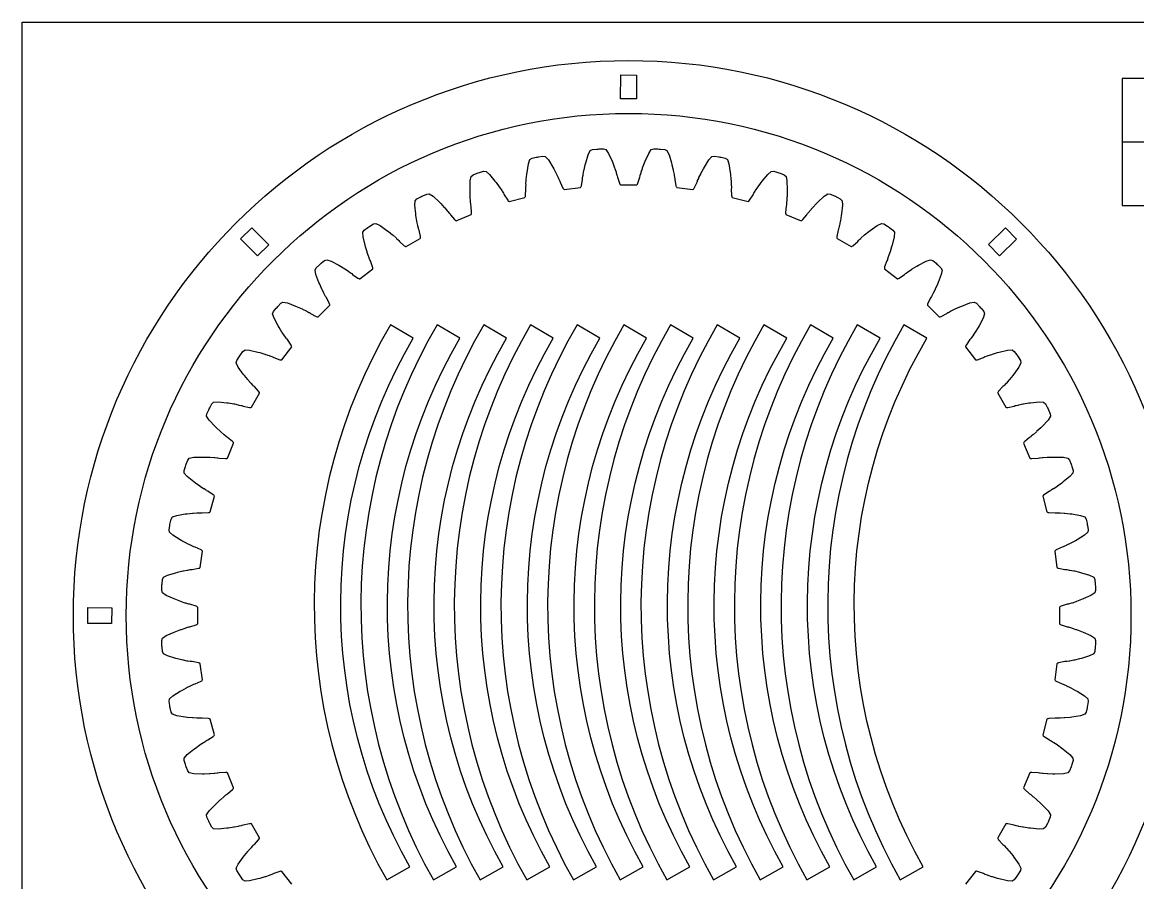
# Model space of a CAD drawing. Header units: millimetres. Extents: x 374 to 974, y 490 to 790.
# Drawn here: x 374.3 to 585.2, y 626.7 to 789.5 of the extents above; entities that cross this region are included whole.
import ezdxf

# ---------------------------------------------------------------- set-up
doc = ezdxf.new("R2010")
doc.units = ezdxf.units.MM
doc.layers.add('cut', color=1, linetype='Continuous')
doc.layers.add('no_cut', color=4, linetype='Continuous')

msp = doc.modelspace()

# ---------------------------------------------------------------- linework, layer by layer
at = {"layer": 'cut'}
for p, q in [((469.99, 762.72), (470.27, 763.54)), ((470.27, 763.54), (470.68, 763.79)), ((470.68, 763.79), (471.46, 763.98)), ((471.46, 763.98), (471.69, 764.02)), ((471.69, 764.02), (471.91, 764.07)), ((471.91, 764.07), (472.71, 764.2)), ((472.71, 764.2), (473.18, 764.12)), ((473.18, 764.12), (473.76, 763.47)), ((480.84, 762.91), (481.3, 764.46)), ((481.3, 764.46), (481.69, 765.24)), ((481.69, 765.24), (482.12, 765.44)), ((482.12, 765.44), (482.93, 765.52)), ((482.93, 765.52), (483.16, 765.53)), ((483.16, 765.53), (483.39, 765.55)), ((483.39, 765.55), (484.19, 765.57)), ((484.19, 765.57), (484.65, 765.44)), ((484.65, 765.44), (485.13, 764.71)), ((485.13, 764.71), (485.8, 763.23)), ((492.08, 763.23), (492.74, 764.71)), ((492.74, 764.71), (493.23, 765.44)), ((493.23, 765.44), (493.69, 765.57)), ((493.69, 765.57), (494.49, 765.55)), ((494.49, 765.55), (494.72, 765.53)), ((494.72, 765.53), (494.95, 765.52)), ((494.95, 765.52), (495.76, 765.44)), ((495.76, 765.44), (496.19, 765.24)), ((496.19, 765.24), (496.58, 764.46)), ((496.58, 764.46), (497.04, 762.91)), ((504.12, 763.47), (504.7, 764.12)), ((504.7, 764.12), (505.17, 764.2)), ((505.17, 764.2), (505.97, 764.07)), ((505.97, 764.07), (506.19, 764.02)), ((506.19, 764.02), (506.42, 763.98)), ((506.42, 763.98), (507.2, 763.79)), ((507.2, 763.79), (507.61, 763.54)), ((507.61, 763.54), (507.89, 762.72)), ((469.73, 761.12), (469.99, 762.72)), ((473.76, 763.47), (474.61, 762.09)), ((474.61, 762.09), (474.79, 761.78)), ((474.79, 761.78), (475.26, 760.89)), ((480.34, 760.74), (480.49, 761.48)), ((480.49, 761.48), (480.51, 761.58)), ((480.51, 761.58), (480.74, 762.57)), ((480.74, 762.57), (480.84, 762.91)), ((485.8, 763.23), (485.93, 762.91)), ((485.93, 762.91), (486.29, 761.96)), ((486.29, 761.96), (486.33, 761.86)), ((486.33, 761.86), (486.57, 761.15)), ((491.31, 761.15), (491.55, 761.86)), ((491.55, 761.86), (491.59, 761.96)), ((491.59, 761.96), (491.94, 762.91)), ((491.94, 762.91), (492.08, 763.23)), ((497.04, 762.91), (497.14, 762.57)), ((497.14, 762.57), (497.37, 761.58)), ((497.37, 761.58), (497.39, 761.48)), ((497.39, 761.48), (497.54, 760.74)), ((502.61, 760.89), (503.09, 761.78)), ((503.09, 761.78), (503.27, 762.09)), ((503.27, 762.09), (504.12, 763.47)), ((507.89, 762.72), (508.15, 761.12)), ((458.95, 757.89), (459, 759.51)), ((459, 759.51), (459.17, 760.37)), ((459.17, 760.37), (459.54, 760.67)), ((459.54, 760.67), (460.3, 760.95)), ((460.3, 760.95), (460.52, 761.02)), ((460.52, 761.02), (460.73, 761.1)), ((460.73, 761.1), (461.5, 761.33)), ((461.5, 761.33), (461.98, 761.32)), ((461.98, 761.32), (462.64, 760.75)), ((462.64, 760.75), (463.66, 759.49)), ((463.66, 759.49), (463.88, 759.21)), ((469.52, 758.91), (469.57, 759.65)), ((469.57, 759.65), (469.58, 759.76)), ((469.58, 759.76), (469.68, 760.77)), ((469.68, 760.77), (469.73, 761.12)), ((475.26, 760.89), (475.31, 760.8)), ((475.31, 760.8), (475.65, 760.13)), ((475.65, 760.13), (475.68, 760)), ((475.68, 760), (475.89, 759.61)), ((475.89, 759.61), (475.94, 759.49)), ((475.94, 759.49), (476, 759.25)), ((480, 758.61), (480.23, 759.81)), ((480.22, 760.05), (480.24, 760.18)), ((480.23, 759.81), (480.22, 760.05)), ((480.24, 760.18), (480.34, 760.61)), ((480.34, 760.61), (480.34, 760.74)), ((486.57, 761.15), (486.59, 761.02)), ((486.59, 761.02), (486.74, 760.61)), ((486.74, 760.61), (486.78, 760.48)), ((486.78, 760.48), (486.81, 760.24)), ((486.81, 760.24), (487.19, 759.08)), ((490.69, 759.08), (491.07, 760.24)), ((491.07, 760.24), (491.1, 760.48)), ((491.1, 760.48), (491.14, 760.61)), ((491.14, 760.61), (491.29, 761.02)), ((491.29, 761.02), (491.31, 761.15)), ((497.54, 760.74), (497.54, 760.61)), ((497.54, 760.61), (497.64, 760.18)), ((497.64, 760.18), (497.66, 760.05)), ((497.66, 760.05), (497.65, 759.81)), ((497.65, 759.81), (497.88, 758.61)), ((501.88, 759.25), (501.94, 759.49)), ((501.94, 759.49), (501.99, 759.61)), ((501.99, 759.61), (502.2, 760)), ((502.2, 760), (502.23, 760.13)), ((502.23, 760.13), (502.57, 760.8)), ((502.57, 760.8), (502.61, 760.89)), ((508.15, 761.12), (508.2, 760.77)), ((508.2, 760.77), (508.3, 759.76)), ((508.3, 759.76), (508.31, 759.65)), ((508.31, 759.65), (508.36, 758.91)), ((514, 759.21), (514.22, 759.49)), ((514.22, 759.49), (515.24, 760.75)), ((515.24, 760.75), (515.9, 761.32)), ((515.9, 761.32), (516.37, 761.33)), ((516.37, 761.33), (517.15, 761.1)), ((517.15, 761.1), (517.36, 761.02)), ((517.36, 761.02), (517.58, 760.95)), ((517.58, 760.95), (518.34, 760.67)), ((518.34, 760.67), (518.71, 760.37)), ((518.71, 760.37), (518.88, 759.51)), ((518.88, 759.51), (518.92, 757.89)), ((458.95, 757.54), (458.95, 757.89)), ((458.98, 756.53), (458.95, 757.54)), ((463.88, 759.21), (464.47, 758.39)), ((464.47, 758.39), (464.53, 758.3)), ((464.53, 758.3), (464.95, 757.68)), ((464.95, 757.68), (465, 757.56)), ((465, 757.56), (465.25, 757.2)), ((465.25, 757.2), (465.32, 757.09)), ((469.46, 756.75), (469.53, 757.96)), ((469.49, 758.21), (469.5, 758.34)), ((469.53, 757.96), (469.49, 758.21)), ((469.5, 758.34), (469.54, 758.77)), ((469.54, 758.77), (469.52, 758.91)), ((476, 759.25), (476.52, 758.16)), ((476.52, 758.16), (476.62, 758)), ((476.62, 758), (476.69, 757.94)), ((476.69, 757.94), (476.78, 757.88)), ((476.78, 757.88), (479.83, 758.28)), ((479.83, 758.28), (479.9, 758.37)), ((479.9, 758.37), (479.95, 758.44)), ((479.95, 758.44), (480, 758.61)), ((487.19, 759.08), (487.26, 758.92)), ((487.26, 758.92), (487.32, 758.85)), ((487.32, 758.85), (487.4, 758.78)), ((487.4, 758.78), (490.48, 758.78)), ((490.48, 758.78), (490.56, 758.85)), ((490.56, 758.85), (490.62, 758.92)), ((490.62, 758.92), (490.69, 759.08)), ((497.88, 758.61), (497.93, 758.44)), ((497.93, 758.44), (497.98, 758.37)), ((497.98, 758.37), (498.05, 758.28)), ((498.05, 758.28), (501.1, 757.88)), ((501.1, 757.88), (501.19, 757.94)), ((501.19, 757.94), (501.26, 758)), ((501.26, 758), (501.35, 758.16)), ((501.35, 758.16), (501.88, 759.25)), ((508.36, 758.91), (508.34, 758.77)), ((508.34, 758.77), (508.38, 758.34)), ((508.38, 758.21), (508.35, 757.96)), ((508.35, 757.96), (508.42, 756.75)), ((508.38, 758.34), (508.38, 758.21)), ((512.56, 757.09), (512.63, 757.2)), ((512.63, 757.2), (512.88, 757.56)), ((512.88, 757.56), (512.93, 757.68)), ((512.93, 757.68), (513.35, 758.3)), ((513.35, 758.3), (513.41, 758.39)), ((513.41, 758.39), (514, 759.21)), ((518.93, 757.54), (518.9, 756.53)), ((518.92, 757.89), (518.93, 757.54)), ((448.52, 754.9), (448.58, 755.77)), ((448.58, 755.77), (448.91, 756.12)), ((448.91, 756.12), (449.62, 756.5)), ((449.62, 756.5), (449.83, 756.6)), ((449.83, 756.6), (450.03, 756.7)), ((450.03, 756.7), (450.77, 757.03)), ((450.77, 757.03), (451.24, 757.08)), ((451.24, 757.08), (451.97, 756.6)), ((451.97, 756.6), (453.15, 755.49)), ((453.15, 755.49), (453.4, 755.24)), ((453.4, 755.24), (454.09, 754.5)), ((458.99, 756.42), (458.98, 756.53)), ((459.03, 755.67), (458.99, 756.42)), ((459.07, 755.54), (459.03, 755.67)), ((459.08, 755.11), (459.07, 755.54)), ((459.1, 754.97), (459.08, 755.11)), ((465.32, 757.09), (465.41, 756.86)), ((465.41, 756.86), (466.08, 755.84)), ((466.08, 755.84), (466.19, 755.71)), ((466.19, 755.71), (466.27, 755.65)), ((466.27, 755.65), (466.36, 755.6)), ((466.36, 755.6), (469.33, 756.4)), ((469.33, 756.4), (469.39, 756.49)), ((469.39, 756.49), (469.43, 756.57)), ((469.43, 756.57), (469.46, 756.75)), ((508.42, 756.75), (508.45, 756.57)), ((508.45, 756.57), (508.49, 756.49)), ((508.49, 756.49), (508.55, 756.4)), ((508.55, 756.4), (511.52, 755.6)), ((511.52, 755.6), (511.61, 755.65)), ((511.61, 755.65), (511.69, 755.71)), ((511.69, 755.71), (511.8, 755.84)), ((511.8, 755.84), (512.47, 756.86)), ((512.47, 756.86), (512.56, 757.09)), ((518.79, 755.11), (518.78, 754.97)), ((518.81, 755.54), (518.79, 755.11)), ((518.84, 755.67), (518.81, 755.54)), ((518.89, 756.42), (518.84, 755.67)), ((518.9, 756.53), (518.89, 756.42)), ((523.79, 754.5), (524.48, 755.24)), ((524.48, 755.24), (524.73, 755.49)), ((524.73, 755.49), (525.91, 756.6)), ((525.91, 756.6), (526.64, 757.08)), ((526.64, 757.08), (527.11, 757.03)), ((527.11, 757.03), (527.84, 756.7)), ((527.84, 756.7), (528.05, 756.6)), ((528.05, 756.6), (528.26, 756.5)), ((528.26, 756.5), (528.97, 756.12)), ((528.97, 756.12), (529.3, 755.77)), ((529.3, 755.77), (529.36, 754.9)), ((448.69, 753.29), (448.52, 754.9)), ((448.73, 752.94), (448.69, 753.29)), ((454.09, 754.5), (454.16, 754.42)), ((454.16, 754.42), (454.66, 753.86)), ((454.66, 753.86), (454.73, 753.75)), ((454.73, 753.75), (455.02, 753.43)), ((455.02, 753.43), (455.11, 753.32)), ((455.11, 753.32), (455.23, 753.11)), ((455.23, 753.11), (456.02, 752.19)), ((456.33, 751.99), (459.18, 753.16)), ((459.17, 754.74), (459.1, 754.97)), ((459.26, 753.53), (459.17, 754.74)), ((459.18, 753.16), (459.22, 753.26)), ((459.22, 753.26), (459.25, 753.35)), ((459.25, 753.35), (459.26, 753.53)), ((518.71, 754.74), (518.62, 753.53)), ((518.62, 753.53), (518.63, 753.35)), ((518.63, 753.35), (518.66, 753.26)), ((518.66, 753.26), (518.7, 753.16)), ((518.7, 753.16), (521.54, 751.99)), ((518.78, 754.97), (518.71, 754.74)), ((521.86, 752.19), (522.65, 753.11)), ((522.65, 753.11), (522.77, 753.32)), ((522.77, 753.32), (522.85, 753.43)), ((522.85, 753.43), (523.15, 753.75)), ((523.15, 753.75), (523.22, 753.86)), ((523.22, 753.86), (523.71, 754.42)), ((523.71, 754.42), (523.79, 754.5)), ((529.19, 753.29), (529.14, 752.94)), ((529.36, 754.9), (529.19, 753.29)), ((439.81, 750.81), (440, 750.95)), ((440, 750.95), (440.69, 751.37)), ((440.69, 751.37), (441.15, 751.48)), ((441.15, 751.48), (441.93, 751.1)), ((441.93, 751.1), (443.25, 750.15)), ((448.9, 751.94), (448.73, 752.94)), ((448.92, 751.84), (448.9, 751.94)), ((449.06, 751.1), (448.92, 751.84)), ((449.11, 750.98), (449.06, 751.1)), ((449.18, 750.55), (449.11, 750.98)), ((456.02, 752.19), (456.15, 752.07)), ((456.15, 752.07), (456.23, 752.02)), ((456.23, 752.02), (456.33, 751.99)), ((521.54, 751.99), (521.65, 752.02)), ((521.65, 752.02), (521.73, 752.07)), ((521.73, 752.07), (521.86, 752.19)), ((528.77, 750.98), (528.7, 750.55)), ((528.82, 751.1), (528.77, 750.98)), ((528.96, 751.84), (528.82, 751.1)), ((528.98, 751.94), (528.96, 751.84)), ((529.14, 752.94), (528.98, 751.94)), ((534.63, 750.15), (535.95, 751.1)), ((535.95, 751.1), (536.73, 751.48)), ((536.73, 751.48), (537.19, 751.37)), ((537.19, 751.37), (537.88, 750.95)), ((537.88, 750.95), (538.07, 750.81)), ((438.68, 749.83), (438.96, 750.22)), ((438.74, 748.96), (438.68, 749.83)), ((439.12, 747.38), (438.74, 748.96)), ((438.96, 750.22), (439.62, 750.69)), ((439.62, 750.69), (439.81, 750.81)), ((443.25, 750.15), (443.53, 749.93)), ((443.53, 749.93), (444.31, 749.3)), ((444.31, 749.3), (444.39, 749.23)), ((444.39, 749.23), (444.96, 748.73)), ((449.21, 750.42), (449.18, 750.55)), ((449.31, 750.19), (449.21, 750.42)), ((449.56, 749), (449.31, 750.19)), ((449.58, 748.82), (449.56, 749)), ((449.56, 748.73), (449.58, 748.82)), ((528.32, 749), (528.3, 748.82)), ((528.3, 748.82), (528.32, 748.73)), ((528.57, 750.19), (528.32, 749)), ((528.66, 750.42), (528.57, 750.19)), ((528.7, 750.55), (528.66, 750.42)), ((532.92, 748.73), (533.49, 749.23)), ((533.49, 749.23), (533.57, 749.3)), ((533.57, 749.3), (534.35, 749.93)), ((534.35, 749.93), (534.63, 750.15)), ((538.07, 750.81), (538.26, 750.69)), ((538.26, 750.69), (538.92, 750.22)), ((539.14, 748.96), (538.76, 747.38)), ((538.92, 750.22), (539.19, 749.83)), ((539.19, 749.83), (539.14, 748.96)), ((439.2, 747.04), (439.12, 747.38)), ((439.49, 746.08), (439.2, 747.04)), ((444.96, 748.73), (445.04, 748.63)), ((445.04, 748.63), (445.38, 748.35)), ((445.38, 748.35), (445.47, 748.26)), ((445.47, 748.26), (445.62, 748.06)), ((445.62, 748.06), (446.52, 747.25)), ((446.52, 747.25), (446.67, 747.15)), ((446.67, 747.15), (446.76, 747.12)), ((446.76, 747.12), (446.86, 747.09)), ((446.86, 747.09), (449.53, 748.63)), ((449.53, 748.63), (449.56, 748.73)), ((528.32, 748.73), (528.35, 748.63)), ((528.35, 748.63), (531.02, 747.09)), ((531.02, 747.09), (531.12, 747.12)), ((531.12, 747.12), (531.21, 747.15)), ((531.21, 747.15), (531.36, 747.25)), ((531.36, 747.25), (532.26, 748.06)), ((532.26, 748.06), (532.4, 748.26)), ((532.4, 748.26), (532.5, 748.35)), ((532.5, 748.35), (532.84, 748.63)), ((532.84, 748.63), (532.92, 748.73)), ((538.67, 747.04), (538.39, 746.08)), ((538.76, 747.38), (538.67, 747.04)), ((431.43, 744.44), (431.88, 744.61)), ((431.88, 744.61), (432.7, 744.33)), ((439.53, 745.97), (439.49, 746.08)), ((439.77, 745.26), (439.53, 745.97)), ((439.83, 745.15), (439.77, 745.26)), ((439.96, 744.73), (439.83, 745.15)), ((440.01, 744.6), (439.96, 744.73)), ((440.14, 744.4), (440.01, 744.6)), ((537.87, 744.6), (537.74, 744.4)), ((537.92, 744.73), (537.87, 744.6)), ((538.05, 745.15), (537.92, 744.73)), ((538.11, 745.26), (538.05, 745.15)), ((538.35, 745.97), (538.11, 745.26)), ((538.39, 746.08), (538.35, 745.97)), ((545.18, 744.33), (546, 744.61)), ((546, 744.61), (546.45, 744.44)), ((429.65, 742.65), (429.87, 743.07)), ((429.81, 741.8), (429.65, 742.65)), ((429.87, 743.07), (430.46, 743.62)), ((430.46, 743.62), (430.64, 743.77)), ((430.64, 743.77), (430.81, 743.93)), ((430.81, 743.93), (431.43, 744.44)), ((432.7, 744.33), (434.13, 743.56)), ((434.13, 743.56), (434.44, 743.38)), ((434.44, 743.38), (435.3, 742.85)), ((435.3, 742.85), (435.39, 742.8)), ((435.39, 742.8), (436.01, 742.38)), ((438.11, 741), (440.55, 742.88)), ((440.54, 743.25), (440.14, 744.4)), ((440.58, 743.07), (440.54, 743.25)), ((440.55, 742.88), (440.57, 742.98)), ((440.57, 742.98), (440.58, 743.07)), ((537.34, 743.25), (537.3, 743.07)), ((537.3, 743.07), (537.31, 742.98)), ((537.31, 742.98), (537.33, 742.88)), ((537.33, 742.88), (539.77, 741)), ((537.74, 744.4), (537.34, 743.25)), ((541.87, 742.38), (542.49, 742.8)), ((542.49, 742.8), (542.58, 742.85)), ((542.58, 742.85), (543.44, 743.38)), ((543.44, 743.38), (543.75, 743.56)), ((543.75, 743.56), (545.18, 744.33)), ((546.45, 744.44), (547.07, 743.93)), ((547.07, 743.93), (547.24, 743.77)), ((547.24, 743.77), (547.42, 743.62)), ((547.42, 743.62), (548.01, 743.07)), ((548.01, 743.07), (548.23, 742.65)), ((548.23, 742.65), (548.07, 741.8)), ((430.39, 740.28), (429.81, 741.8)), ((436.01, 742.38), (436.11, 742.29)), ((436.11, 742.29), (436.47, 742.05)), ((436.47, 742.05), (436.58, 741.98)), ((436.58, 741.98), (436.75, 741.8)), ((436.75, 741.8), (437.76, 741.11)), ((437.76, 741.11), (437.92, 741.03)), ((437.92, 741.03), (438, 741.01)), ((438, 741.01), (438.11, 741)), ((539.77, 741), (539.88, 741.01)), ((539.88, 741.01), (539.96, 741.03)), ((539.96, 741.03), (540.12, 741.11)), ((540.12, 741.11), (541.13, 741.8)), ((541.13, 741.8), (541.3, 741.98)), ((541.3, 741.98), (541.4, 742.05)), ((541.4, 742.05), (541.77, 742.29)), ((541.77, 742.29), (541.87, 742.38)), ((548.07, 741.8), (547.49, 740.28)), ((430.53, 739.95), (430.39, 740.28)), ((430.94, 739.03), (430.53, 739.95)), ((430.99, 738.94), (430.94, 739.03)), ((431.31, 738.26), (430.99, 738.94)), ((431.39, 738.16), (431.31, 738.26)), ((546.56, 738.26), (546.48, 738.16)), ((546.89, 738.94), (546.56, 738.26)), ((546.94, 739.03), (546.89, 738.94)), ((547.35, 739.95), (546.94, 739.03)), ((547.49, 740.28), (547.35, 739.95)), ((422.61, 735.77), (423.16, 736.36)), ((423.16, 736.36), (423.58, 736.58)), ((423.58, 736.58), (424.43, 736.42)), ((424.43, 736.42), (425.95, 735.84)), ((431.58, 737.76), (431.39, 738.16)), ((431.64, 737.64), (431.58, 737.76)), ((431.79, 737.45), (431.64, 737.64)), ((432.34, 736.37), (431.79, 737.45)), ((432.4, 736.2), (432.34, 736.37)), ((432.41, 736.11), (432.4, 736.2)), ((432.41, 736), (432.41, 736.11)), ((545.48, 736.2), (545.47, 736.11)), ((545.47, 736.11), (545.47, 736)), ((545.54, 736.37), (545.48, 736.2)), ((546.08, 737.45), (545.54, 736.37)), ((546.24, 737.64), (546.08, 737.45)), ((546.3, 737.76), (546.24, 737.64)), ((546.48, 738.16), (546.3, 737.76)), ((551.93, 735.84), (553.45, 736.42)), ((553.45, 736.42), (554.3, 736.58)), ((554.3, 736.58), (554.72, 736.36)), ((554.72, 736.36), (555.27, 735.77)), ((421.62, 734.35), (421.79, 734.8)), ((421.9, 733.53), (421.62, 734.35)), ((421.79, 734.8), (422.3, 735.42)), ((422.3, 735.42), (422.46, 735.59)), ((422.46, 735.59), (422.61, 735.77)), ((425.95, 735.84), (426.28, 735.7)), ((426.28, 735.7), (427.2, 735.29)), ((427.2, 735.29), (427.29, 735.24)), ((427.29, 735.24), (427.97, 734.92)), ((427.97, 734.92), (428.07, 734.84)), ((428.07, 734.84), (428.47, 734.65)), ((428.47, 734.65), (428.59, 734.59)), ((428.59, 734.59), (428.78, 734.44)), ((428.78, 734.44), (429.86, 733.89)), ((430.23, 733.82), (432.41, 736)), ((545.47, 736), (547.65, 733.82)), ((548.02, 733.89), (549.1, 734.44)), ((549.1, 734.44), (549.29, 734.59)), ((549.29, 734.59), (549.41, 734.65)), ((549.41, 734.65), (549.8, 734.84)), ((549.8, 734.84), (549.91, 734.92)), ((549.91, 734.92), (550.59, 735.24)), ((550.59, 735.24), (550.68, 735.29)), ((550.68, 735.29), (551.6, 735.7)), ((551.6, 735.7), (551.93, 735.84)), ((555.27, 735.77), (555.42, 735.59)), ((555.42, 735.59), (555.58, 735.42)), ((555.58, 735.42), (556.09, 734.8)), ((556.26, 734.35), (555.98, 733.53)), ((556.09, 734.8), (556.26, 734.35)), ((422.67, 732.1), (421.9, 733.53)), ((422.85, 731.79), (422.67, 732.1)), ((429.86, 733.89), (430.03, 733.83)), ((430.03, 733.83), (430.12, 733.82)), ((430.12, 733.82), (430.23, 733.82)), ((547.65, 733.82), (547.76, 733.82)), ((547.76, 733.82), (547.85, 733.83)), ((547.85, 733.83), (548.02, 733.89)), ((555.21, 732.1), (555.03, 731.79)), ((555.98, 733.53), (555.21, 732.1)), ((423.38, 730.93), (422.85, 731.79)), ((423.43, 730.84), (423.38, 730.93)), ((423.85, 730.22), (423.43, 730.84)), ((423.94, 730.12), (423.85, 730.22)), ((424.18, 729.76), (423.94, 730.12)), ((553.94, 730.12), (553.7, 729.76)), ((554.03, 730.22), (553.94, 730.12)), ((554.44, 730.84), (554.03, 730.22)), ((554.5, 730.93), (554.44, 730.84)), ((555.03, 731.79), (554.5, 730.93)), ((423.35, 725.68), (425.23, 728.12)), ((424.25, 729.65), (424.18, 729.76)), ((424.43, 729.48), (424.25, 729.65)), ((425.12, 728.47), (424.43, 729.48)), ((425.2, 728.31), (425.12, 728.47)), ((425.22, 728.23), (425.2, 728.31)), ((425.23, 728.12), (425.22, 728.23)), ((552.66, 728.23), (552.65, 728.12)), ((552.65, 728.12), (554.52, 725.68)), ((552.68, 728.31), (552.66, 728.23)), ((552.76, 728.47), (552.68, 728.31)), ((553.45, 729.48), (552.76, 728.47)), ((553.62, 729.65), (553.45, 729.48)), ((553.7, 729.76), (553.62, 729.65)), ((414.86, 725.54), (415.28, 726.23)), ((415.28, 726.23), (415.42, 726.42)), ((415.42, 726.42), (415.54, 726.61)), ((415.54, 726.61), (416.01, 727.27)), ((416.01, 727.27), (416.4, 727.55)), ((416.4, 727.55), (417.27, 727.49)), ((417.27, 727.49), (418.85, 727.11)), ((418.85, 727.11), (419.19, 727.03)), ((419.19, 727.03), (420.15, 726.74)), ((420.15, 726.74), (420.26, 726.7)), ((420.26, 726.7), (420.97, 726.46)), ((420.97, 726.46), (421.08, 726.4)), ((421.08, 726.4), (421.5, 726.27)), ((421.5, 726.27), (421.63, 726.22)), ((421.63, 726.22), (421.83, 726.09)), ((421.83, 726.09), (422.98, 725.69)), ((422.98, 725.69), (423.16, 725.65)), ((423.16, 725.65), (423.25, 725.66)), ((423.25, 725.66), (423.35, 725.68)), ((554.52, 725.68), (554.63, 725.66)), ((554.63, 725.66), (554.72, 725.65)), ((554.72, 725.65), (554.9, 725.69)), ((554.9, 725.69), (556.04, 726.09)), ((556.04, 726.09), (556.25, 726.22)), ((556.25, 726.22), (556.38, 726.27)), ((556.38, 726.27), (556.79, 726.4)), ((556.79, 726.4), (556.91, 726.46)), ((556.91, 726.46), (557.62, 726.7)), ((557.62, 726.7), (557.72, 726.74)), ((557.72, 726.74), (558.69, 727.03)), ((558.69, 727.03), (559.03, 727.11)), ((559.03, 727.11), (560.61, 727.49)), ((560.61, 727.49), (561.48, 727.55)), ((561.48, 727.55), (561.87, 727.27)), ((561.87, 727.27), (562.34, 726.61)), ((562.34, 726.61), (562.46, 726.42)), ((562.46, 726.42), (562.6, 726.23)), ((562.6, 726.23), (563.02, 725.54)), ((414.75, 725.08), (414.86, 725.54)), ((415.13, 724.3), (414.75, 725.08)), ((416.08, 722.98), (415.13, 724.3)), ((562.75, 724.3), (561.79, 722.98)), ((563.13, 725.08), (562.75, 724.3)), ((563.02, 725.54), (563.13, 725.08)), ((416.3, 722.7), (416.08, 722.98)), ((416.93, 721.92), (416.3, 722.7)), ((417.01, 721.84), (416.93, 721.92)), ((417.5, 721.27), (417.01, 721.84)), ((560.87, 721.84), (560.38, 721.27)), ((560.94, 721.92), (560.87, 721.84)), ((561.58, 722.7), (560.94, 721.92)), ((561.79, 722.98), (561.58, 722.7)), ((417.6, 721.19), (417.5, 721.27)), ((417.88, 720.85), (417.6, 721.19)), ((417.6, 716.7), (419.14, 719.37)), ((417.97, 720.76), (417.88, 720.85)), ((418.17, 720.61), (417.97, 720.76)), ((418.98, 719.71), (418.17, 720.61)), ((419.08, 719.56), (418.98, 719.71)), ((419.11, 719.47), (419.08, 719.56)), ((419.14, 719.37), (419.11, 719.47)), ((558.77, 719.47), (558.74, 719.37)), ((558.74, 719.37), (560.28, 716.7)), ((558.8, 719.56), (558.77, 719.47)), ((558.9, 719.71), (558.8, 719.56)), ((559.71, 720.61), (558.9, 719.71)), ((559.9, 720.76), (559.71, 720.61)), ((560, 720.85), (559.9, 720.76)), ((560.28, 721.19), (560, 720.85)), ((560.38, 721.27), (560.28, 721.19)), ((409.73, 716.61), (410.11, 717.32)), ((410.11, 717.32), (410.46, 717.65)), ((410.46, 717.65), (411.33, 717.71)), ((411.33, 717.71), (412.94, 717.54)), ((412.94, 717.54), (413.29, 717.5)), ((413.29, 717.5), (414.29, 717.34)), ((414.29, 717.34), (414.39, 717.31)), ((414.39, 717.31), (415.13, 717.17)), ((415.13, 717.17), (415.26, 717.12)), ((415.26, 717.12), (415.68, 717.05)), ((562.2, 717.05), (562.62, 717.12)), ((562.62, 717.12), (562.75, 717.17)), ((562.75, 717.17), (563.48, 717.31)), ((563.48, 717.31), (563.59, 717.34)), ((563.59, 717.34), (564.59, 717.5)), ((564.59, 717.5), (564.94, 717.54)), ((564.94, 717.54), (566.55, 717.71)), ((566.55, 717.71), (567.42, 717.65)), ((567.42, 717.65), (567.77, 717.32)), ((567.77, 717.32), (568.15, 716.61)), ((409.15, 714.99), (409.2, 715.46)), ((409.2, 715.46), (409.53, 716.2)), ((409.53, 716.2), (409.63, 716.4)), ((409.63, 716.4), (409.73, 716.61)), ((415.68, 717.05), (415.82, 717.02)), ((415.82, 717.02), (416.04, 716.92)), ((416.04, 716.92), (417.23, 716.67)), ((417.23, 716.67), (417.41, 716.65)), ((417.41, 716.65), (417.5, 716.67)), ((417.5, 716.67), (417.6, 716.7)), ((560.28, 716.7), (560.38, 716.67)), ((560.38, 716.67), (560.47, 716.65)), ((560.47, 716.65), (560.65, 716.67)), ((560.65, 716.67), (561.84, 716.92)), ((561.84, 716.92), (562.06, 717.02)), ((562.06, 717.02), (562.2, 717.05)), ((568.15, 716.61), (568.25, 716.4)), ((568.25, 716.4), (568.35, 716.2)), ((568.35, 716.2), (568.68, 715.46)), ((568.68, 715.46), (568.73, 714.99)), ((409.63, 714.26), (409.15, 714.99)), ((410.74, 713.08), (409.63, 714.26)), ((410.99, 712.83), (410.74, 713.08)), ((567.14, 713.08), (566.89, 712.83)), ((568.25, 714.26), (567.14, 713.08)), ((568.73, 714.99), (568.25, 714.26)), ((411.73, 712.14), (410.99, 712.83)), ((411.81, 712.07), (411.73, 712.14)), ((412.37, 711.57), (411.81, 712.07)), ((412.48, 711.5), (412.37, 711.57)), ((412.8, 711.21), (412.48, 711.5)), ((412.91, 711.12), (412.8, 711.21)), ((413.12, 711), (412.91, 711.12)), ((414.04, 710.21), (413.12, 711)), ((564.76, 711), (563.84, 710.21)), ((564.97, 711.12), (564.76, 711)), ((565.08, 711.21), (564.97, 711.12)), ((565.4, 711.5), (565.08, 711.21)), ((565.51, 711.57), (565.4, 711.5)), ((566.07, 712.07), (565.51, 711.57)), ((566.15, 712.14), (566.07, 712.07)), ((566.89, 712.83), (566.15, 712.14)), ((413.07, 707.05), (414.24, 709.9)), ((414.16, 710.08), (414.04, 710.21)), ((414.21, 710), (414.16, 710.08)), ((414.24, 709.9), (414.21, 710)), ((563.67, 710), (563.64, 709.9)), ((563.64, 709.9), (564.81, 707.05)), ((563.72, 710.08), (563.67, 710)), ((563.84, 710.21), (563.72, 710.08)), ((405.28, 705.93), (405.56, 706.69)), ((405.56, 706.69), (405.86, 707.06)), ((405.86, 707.06), (406.72, 707.23)), ((406.72, 707.23), (408.34, 707.28)), ((408.34, 707.28), (408.69, 707.28)), ((408.69, 707.28), (409.7, 707.25)), ((409.7, 707.25), (409.81, 707.24)), ((409.81, 707.24), (410.56, 707.2)), ((410.56, 707.2), (410.69, 707.16)), ((410.69, 707.16), (411.12, 707.15)), ((411.12, 707.15), (411.26, 707.13)), ((411.26, 707.13), (411.49, 707.06)), ((411.49, 707.06), (412.7, 706.97)), ((412.7, 706.97), (412.88, 706.98)), ((412.88, 706.98), (412.97, 707.01)), ((412.97, 707.01), (413.07, 707.05)), ((564.81, 707.05), (564.91, 707.01)), ((564.91, 707.01), (565, 706.98)), ((565, 706.98), (565.18, 706.97)), ((565.18, 706.97), (566.39, 707.06)), ((566.39, 707.06), (566.62, 707.13)), ((566.62, 707.13), (566.76, 707.15)), ((566.76, 707.15), (567.19, 707.16)), ((567.19, 707.16), (567.32, 707.2)), ((567.32, 707.2), (568.07, 707.24)), ((568.07, 707.24), (568.18, 707.25)), ((568.18, 707.25), (569.19, 707.28)), ((569.19, 707.28), (569.54, 707.28)), ((569.54, 707.28), (571.16, 707.23)), ((571.16, 707.23), (572.02, 707.06)), ((572.02, 707.06), (572.32, 706.69)), ((572.32, 706.69), (572.6, 705.93)), ((404.9, 704.73), (405.13, 705.5)), ((404.91, 704.25), (404.9, 704.73)), ((405.13, 705.5), (405.21, 705.71)), ((405.21, 705.71), (405.28, 705.93)), ((572.6, 705.93), (572.67, 705.71)), ((572.67, 705.71), (572.75, 705.5)), ((572.75, 705.5), (572.98, 704.73)), ((572.98, 704.73), (572.97, 704.25)), ((405.48, 703.59), (404.91, 704.25)), ((406.74, 702.57), (405.48, 703.59)), ((407.02, 702.35), (406.74, 702.57)), ((571.14, 702.57), (570.86, 702.35)), ((572.4, 703.59), (571.14, 702.57)), ((572.97, 704.25), (572.4, 703.59)), ((407.84, 701.76), (407.02, 702.35)), ((407.93, 701.7), (407.84, 701.76)), ((408.55, 701.28), (407.93, 701.7)), ((408.67, 701.23), (408.55, 701.28)), ((409.03, 700.98), (408.67, 701.23)), ((409.14, 700.91), (409.03, 700.98)), ((409.37, 700.82), (409.14, 700.91)), ((410.39, 700.15), (409.37, 700.82)), ((568.51, 700.82), (567.49, 700.15)), ((568.74, 700.91), (568.51, 700.82)), ((568.85, 700.98), (568.74, 700.91)), ((569.21, 701.23), (568.85, 700.98)), ((569.33, 701.28), (569.21, 701.23)), ((569.95, 701.7), (569.33, 701.28)), ((570.04, 701.76), (569.95, 701.7)), ((570.86, 702.35), (570.04, 701.76)), ((409.83, 696.9), (410.63, 699.87)), ((410.52, 700.04), (410.39, 700.15)), ((410.58, 699.96), (410.52, 700.04)), ((410.63, 699.87), (410.58, 699.96)), ((567.3, 699.96), (567.25, 699.87)), ((567.25, 699.87), (568.05, 696.9)), ((567.35, 700.04), (567.3, 699.96)), ((567.49, 700.15), (567.35, 700.04)), ((402.69, 695.96), (403.51, 696.24)), ((403.51, 696.24), (405.11, 696.5)), ((405.11, 696.5), (405.46, 696.55)), ((405.46, 696.55), (406.47, 696.65)), ((406.47, 696.65), (406.58, 696.66)), ((406.58, 696.66), (407.32, 696.71)), ((407.32, 696.71), (407.46, 696.69)), ((407.46, 696.69), (407.89, 696.73)), ((407.89, 696.73), (408.03, 696.74)), ((408.03, 696.74), (408.27, 696.7)), ((408.27, 696.7), (409.48, 696.77)), ((409.48, 696.77), (409.66, 696.8)), ((409.66, 696.8), (409.74, 696.84)), ((409.74, 696.84), (409.83, 696.9)), ((568.05, 696.9), (568.14, 696.84)), ((568.14, 696.84), (568.22, 696.8)), ((568.22, 696.8), (568.4, 696.77)), ((568.4, 696.77), (569.61, 696.7)), ((569.61, 696.7), (569.85, 696.74)), ((569.85, 696.74), (569.99, 696.73)), ((569.99, 696.73), (570.42, 696.69)), ((570.42, 696.69), (570.56, 696.71)), ((570.56, 696.71), (571.3, 696.66)), ((571.3, 696.66), (571.41, 696.65)), ((571.41, 696.65), (572.42, 696.55)), ((572.42, 696.55), (572.76, 696.5)), ((572.76, 696.5), (574.37, 696.24)), ((574.37, 696.24), (575.19, 695.96)), ((402.03, 693.52), (402.16, 694.32)), ((402.16, 694.32), (402.21, 694.54)), ((402.21, 694.54), (402.25, 694.77)), ((402.25, 694.77), (402.44, 695.55)), ((402.44, 695.55), (402.69, 695.96)), ((575.19, 695.96), (575.44, 695.55)), ((575.44, 695.55), (575.63, 694.77)), ((575.63, 694.77), (575.67, 694.54)), ((575.67, 694.54), (575.72, 694.32)), ((575.72, 694.32), (575.85, 693.52)), ((402.11, 693.05), (402.03, 693.52)), ((402.76, 692.47), (402.11, 693.05)), ((404.14, 691.62), (402.76, 692.47)), ((575.12, 692.47), (573.73, 691.62)), ((575.77, 693.05), (575.12, 692.47)), ((575.85, 693.52), (575.77, 693.05)), ((404.45, 691.44), (404.14, 691.62)), ((405.34, 690.97), (404.45, 691.44)), ((405.43, 690.92), (405.34, 690.97)), ((406.1, 690.58), (405.43, 690.92)), ((406.23, 690.55), (406.1, 690.58)), ((406.62, 690.34), (406.23, 690.55)), ((406.74, 690.29), (406.62, 690.34)), ((406.98, 690.23), (406.74, 690.29)), ((408.08, 689.71), (406.98, 690.23)), ((408.23, 689.61), (408.08, 689.71)), ((569.8, 689.71), (569.65, 689.61)), ((570.9, 690.23), (569.8, 689.71)), ((571.14, 690.29), (570.9, 690.23)), ((571.26, 690.34), (571.14, 690.29)), ((571.65, 690.55), (571.26, 690.34)), ((571.77, 690.58), (571.65, 690.55)), ((572.45, 690.92), (571.77, 690.58)), ((572.54, 690.97), (572.45, 690.92)), ((573.43, 691.44), (572.54, 690.97)), ((573.73, 691.62), (573.43, 691.44)), ((407.95, 686.4), (408.35, 689.45)), ((408.29, 689.54), (408.23, 689.61)), ((408.35, 689.45), (408.29, 689.54)), ((569.59, 689.54), (569.53, 689.45)), ((569.53, 689.45), (569.93, 686.4)), ((569.65, 689.61), (569.59, 689.54)), ((403.32, 685.39), (403.66, 685.49)), ((403.66, 685.49), (404.65, 685.72)), ((404.65, 685.72), (404.75, 685.74)), ((404.75, 685.74), (405.49, 685.89)), ((405.49, 685.89), (405.62, 685.89)), ((405.62, 685.89), (406.05, 685.99)), ((406.05, 685.99), (406.18, 686.01)), ((406.18, 686.01), (406.42, 686)), ((406.42, 686), (407.62, 686.23)), ((407.62, 686.23), (407.79, 686.28)), ((407.79, 686.28), (407.86, 686.33)), ((407.86, 686.33), (407.95, 686.4)), ((569.93, 686.4), (570.02, 686.33)), ((570.02, 686.33), (570.09, 686.28)), ((570.09, 686.28), (570.26, 686.23)), ((570.26, 686.23), (571.46, 686)), ((571.46, 686), (571.7, 686.01)), ((571.7, 686.01), (571.83, 685.99)), ((571.83, 685.99), (572.26, 685.89)), ((572.26, 685.89), (572.39, 685.89)), ((572.39, 685.89), (573.13, 685.74)), ((573.13, 685.74), (573.23, 685.72)), ((573.23, 685.72), (574.21, 685.49)), ((574.21, 685.49), (574.55, 685.39)), ((400.71, 683.3), (400.79, 684.11)), ((400.79, 684.11), (400.99, 684.54)), ((400.99, 684.54), (401.77, 684.93)), ((401.77, 684.93), (403.32, 685.39)), ((574.55, 685.39), (576.11, 684.93)), ((576.11, 684.93), (576.89, 684.54)), ((576.89, 684.54), (577.09, 684.11)), ((577.09, 684.11), (577.17, 683.3)), ((400.66, 682.04), (400.68, 682.84)), ((400.79, 681.58), (400.66, 682.04)), ((400.68, 682.84), (400.7, 683.07)), ((400.7, 683.07), (400.71, 683.3)), ((401.52, 681.1), (400.79, 681.58)), ((577.09, 681.58), (576.36, 681.1)), ((577.22, 682.04), (577.09, 681.58)), ((577.17, 683.3), (577.18, 683.07)), ((577.18, 683.07), (577.2, 682.84)), ((577.2, 682.84), (577.22, 682.04)), ((403, 680.43), (401.52, 681.1)), ((403.32, 680.3), (403, 680.43)), ((404.27, 679.94), (403.32, 680.3)), ((404.37, 679.9), (404.27, 679.94)), ((405.08, 679.66), (404.37, 679.9)), ((405.21, 679.64), (405.08, 679.66)), ((405.62, 679.49), (405.21, 679.64)), ((405.75, 679.45), (405.62, 679.49)), ((405.99, 679.42), (405.75, 679.45)), ((407.15, 679.04), (405.99, 679.42)), ((571.89, 679.42), (570.73, 679.04)), ((572.13, 679.45), (571.89, 679.42)), ((572.26, 679.49), (572.13, 679.45)), ((572.67, 679.64), (572.26, 679.49)), ((572.8, 679.66), (572.67, 679.64)), ((573.51, 679.9), (572.8, 679.66)), ((573.61, 679.94), (573.51, 679.9)), ((574.55, 680.3), (573.61, 679.94)), ((574.88, 680.43), (574.55, 680.3)), ((576.36, 681.1), (574.88, 680.43)), ((407.31, 678.97), (407.15, 679.04)), ((407.38, 678.91), (407.31, 678.97)), ((407.45, 678.83), (407.38, 678.91)), ((407.45, 675.75), (407.45, 678.83)), ((570.5, 678.91), (570.43, 678.83)), ((570.43, 678.83), (570.43, 675.75)), ((570.57, 678.97), (570.5, 678.91)), ((570.73, 679.04), (570.57, 678.97)), ((405.08, 674.92), (405.21, 674.94)), ((405.21, 674.94), (405.62, 675.09)), ((405.62, 675.09), (405.75, 675.13)), ((405.75, 675.13), (405.99, 675.16)), ((405.99, 675.16), (407.15, 675.54)), ((407.15, 675.54), (407.31, 675.61)), ((407.31, 675.61), (407.38, 675.67)), ((407.38, 675.67), (407.45, 675.75)), ((570.43, 675.75), (570.5, 675.67)), ((570.5, 675.67), (570.57, 675.61)), ((570.57, 675.61), (570.73, 675.54)), ((570.73, 675.54), (571.89, 675.16)), ((571.89, 675.16), (572.13, 675.13)), ((572.13, 675.13), (572.26, 675.09)), ((572.26, 675.09), (572.67, 674.94)), ((572.67, 674.94), (572.8, 674.92)), ((400.66, 672.54), (400.79, 673)), ((400.79, 673), (401.52, 673.49)), ((401.52, 673.49), (403, 674.15)), ((403, 674.15), (403.32, 674.29)), ((403.32, 674.29), (404.27, 674.64)), ((404.27, 674.64), (404.37, 674.68)), ((404.37, 674.68), (405.08, 674.92)), ((572.8, 674.92), (573.51, 674.68)), ((573.51, 674.68), (573.61, 674.64)), ((573.61, 674.64), (574.55, 674.29)), ((574.55, 674.29), (574.88, 674.15)), ((574.88, 674.15), (576.36, 673.49)), ((576.36, 673.49), (577.09, 673)), ((577.09, 673), (577.22, 672.54)), ((400.68, 671.74), (400.66, 672.54)), ((400.7, 671.51), (400.68, 671.74)), ((400.71, 671.28), (400.7, 671.51)), ((400.79, 670.47), (400.71, 671.28)), ((577.17, 671.28), (577.09, 670.47)), ((577.18, 671.51), (577.17, 671.28)), ((577.2, 671.74), (577.18, 671.51)), ((577.22, 672.54), (577.2, 671.74)), ((400.99, 670.04), (400.79, 670.47)), ((401.77, 669.65), (400.99, 670.04)), ((403.32, 669.19), (401.77, 669.65)), ((403.66, 669.09), (403.32, 669.19)), ((404.65, 668.86), (403.66, 669.09)), ((404.75, 668.84), (404.65, 668.86)), ((405.49, 668.69), (404.75, 668.84)), ((405.62, 668.69), (405.49, 668.69)), ((406.05, 668.59), (405.62, 668.69)), ((572.26, 668.69), (571.83, 668.59)), ((572.39, 668.69), (572.26, 668.69)), ((573.13, 668.84), (572.39, 668.69)), ((573.23, 668.86), (573.13, 668.84)), ((574.21, 669.09), (573.23, 668.86)), ((574.55, 669.19), (574.21, 669.09)), ((576.11, 669.65), (574.55, 669.19)), ((576.89, 670.04), (576.11, 669.65)), ((577.09, 670.47), (576.89, 670.04)), ((406.18, 668.57), (406.05, 668.59)), ((406.42, 668.58), (406.18, 668.57)), ((407.62, 668.35), (406.42, 668.58)), ((407.79, 668.3), (407.62, 668.35)), ((407.86, 668.25), (407.79, 668.3)), ((407.95, 668.18), (407.86, 668.25)), ((408.35, 665.13), (407.95, 668.18)), ((569.93, 668.18), (569.53, 665.13)), ((570.02, 668.25), (569.93, 668.18)), ((570.09, 668.3), (570.02, 668.25)), ((570.26, 668.35), (570.09, 668.3)), ((571.46, 668.58), (570.26, 668.35)), ((571.7, 668.57), (571.46, 668.58)), ((571.83, 668.59), (571.7, 668.57)), ((406.98, 664.35), (408.08, 664.88)), ((408.08, 664.88), (408.23, 664.97)), ((408.23, 664.97), (408.29, 665.04)), ((408.29, 665.04), (408.35, 665.13)), ((569.53, 665.13), (569.59, 665.04)), ((569.59, 665.04), (569.65, 664.97)), ((569.65, 664.97), (569.8, 664.88)), ((569.8, 664.88), (570.9, 664.35)), ((402.76, 662.11), (404.14, 662.96)), ((404.14, 662.96), (404.45, 663.14)), ((404.45, 663.14), (405.34, 663.62)), ((405.34, 663.62), (405.43, 663.66)), ((405.43, 663.66), (406.1, 664)), ((406.1, 664), (406.23, 664.03)), ((406.23, 664.03), (406.62, 664.24)), ((406.62, 664.24), (406.74, 664.29)), ((406.74, 664.29), (406.98, 664.35)), ((570.9, 664.35), (571.14, 664.29)), ((571.14, 664.29), (571.26, 664.24)), ((571.26, 664.24), (571.65, 664.03)), ((571.65, 664.03), (571.77, 664)), ((571.77, 664), (572.45, 663.66)), ((572.45, 663.66), (572.54, 663.62)), ((572.54, 663.62), (573.43, 663.14)), ((573.43, 663.14), (573.73, 662.96)), ((573.73, 662.96), (575.12, 662.11)), ((402.03, 661.06), (402.11, 661.53)), ((402.16, 660.26), (402.03, 661.06)), ((402.11, 661.53), (402.76, 662.11)), ((402.21, 660.04), (402.16, 660.26)), ((575.12, 662.11), (575.77, 661.53)), ((575.72, 660.26), (575.67, 660.04)), ((575.85, 661.06), (575.72, 660.26)), ((575.77, 661.53), (575.85, 661.06)), ((402.25, 659.81), (402.21, 660.04)), ((402.44, 659.03), (402.25, 659.81)), ((402.69, 658.62), (402.44, 659.03)), ((403.51, 658.34), (402.69, 658.62)), ((405.11, 658.08), (403.51, 658.34)), ((405.46, 658.03), (405.11, 658.08)), ((572.76, 658.08), (572.42, 658.03)), ((574.37, 658.34), (572.76, 658.08)), ((575.19, 658.62), (574.37, 658.34)), ((575.44, 659.03), (575.19, 658.62)), ((575.63, 659.81), (575.44, 659.03)), ((575.67, 660.04), (575.63, 659.81)), ((406.47, 657.93), (405.46, 658.03)), ((406.58, 657.92), (406.47, 657.93)), ((407.32, 657.87), (406.58, 657.92)), ((407.46, 657.89), (407.32, 657.87)), ((407.89, 657.85), (407.46, 657.89)), ((408.03, 657.85), (407.89, 657.85)), ((408.27, 657.88), (408.03, 657.85)), ((409.48, 657.82), (408.27, 657.88)), ((409.66, 657.78), (409.48, 657.82)), ((409.74, 657.74), (409.66, 657.78)), ((409.83, 657.69), (409.74, 657.74)), ((410.63, 654.71), (409.83, 657.69)), ((568.05, 657.69), (567.25, 654.71)), ((568.14, 657.74), (568.05, 657.69)), ((568.22, 657.78), (568.14, 657.74)), ((568.4, 657.82), (568.22, 657.78)), ((569.61, 657.88), (568.4, 657.82)), ((569.85, 657.85), (569.61, 657.88)), ((569.99, 657.85), (569.85, 657.85)), ((570.42, 657.89), (569.99, 657.85)), ((570.56, 657.87), (570.42, 657.89)), ((571.3, 657.92), (570.56, 657.87)), ((571.41, 657.93), (571.3, 657.92)), ((572.42, 658.03), (571.41, 657.93)), ((409.37, 653.76), (410.39, 654.43)), ((410.39, 654.43), (410.52, 654.54)), ((410.52, 654.54), (410.58, 654.62)), ((410.58, 654.62), (410.63, 654.71)), ((567.25, 654.71), (567.3, 654.62)), ((567.3, 654.62), (567.35, 654.54)), ((567.35, 654.54), (567.49, 654.43)), ((567.49, 654.43), (568.51, 653.76)), ((405.48, 650.99), (406.74, 652.01)), ((406.74, 652.01), (407.02, 652.23)), ((407.02, 652.23), (407.84, 652.82)), ((407.84, 652.82), (407.93, 652.88)), ((407.93, 652.88), (408.55, 653.3)), ((408.55, 653.3), (408.67, 653.35)), ((408.67, 653.35), (409.03, 653.6)), ((409.03, 653.6), (409.14, 653.67)), ((409.14, 653.67), (409.37, 653.76)), ((568.51, 653.76), (568.74, 653.67)), ((568.74, 653.67), (568.85, 653.6)), ((568.85, 653.6), (569.21, 653.35)), ((569.21, 653.35), (569.33, 653.3)), ((569.33, 653.3), (569.95, 652.88)), ((569.95, 652.88), (570.04, 652.82)), ((570.04, 652.82), (570.86, 652.23)), ((570.86, 652.23), (571.14, 652.01)), ((571.14, 652.01), (572.4, 650.99)), ((404.9, 649.86), (404.91, 650.33)), ((405.13, 649.08), (404.9, 649.86)), ((404.91, 650.33), (405.48, 650.99)), ((572.4, 650.99), (572.97, 650.33)), ((572.98, 649.86), (572.75, 649.08)), ((572.97, 650.33), (572.98, 649.86)), ((405.21, 648.87), (405.13, 649.08)), ((405.28, 648.65), (405.21, 648.87)), ((405.56, 647.89), (405.28, 648.65)), ((405.86, 647.52), (405.56, 647.89)), ((406.72, 647.35), (405.86, 647.52)), ((412.7, 647.61), (411.49, 647.52)), ((412.88, 647.6), (412.7, 647.61)), ((412.97, 647.57), (412.88, 647.6)), ((413.07, 647.53), (412.97, 647.57)), ((414.24, 644.69), (413.07, 647.53)), ((564.81, 647.53), (563.64, 644.69)), ((564.91, 647.57), (564.81, 647.53)), ((565, 647.6), (564.91, 647.57)), ((565.18, 647.61), (565, 647.6)), ((566.39, 647.52), (565.18, 647.61)), ((572.02, 647.52), (571.16, 647.35)), ((572.32, 647.89), (572.02, 647.52)), ((572.6, 648.65), (572.32, 647.89)), ((572.67, 648.87), (572.6, 648.65)), ((572.75, 649.08), (572.67, 648.87)), ((408.34, 647.31), (406.72, 647.35)), ((408.69, 647.3), (408.34, 647.31)), ((409.7, 647.33), (408.69, 647.3)), ((409.81, 647.34), (409.7, 647.33)), ((410.56, 647.39), (409.81, 647.34)), ((410.69, 647.42), (410.56, 647.39)), ((411.12, 647.44), (410.69, 647.42)), ((411.26, 647.45), (411.12, 647.44)), ((411.49, 647.52), (411.26, 647.45)), ((566.62, 647.45), (566.39, 647.52)), ((566.76, 647.44), (566.62, 647.45)), ((567.19, 647.42), (566.76, 647.44)), ((567.32, 647.39), (567.19, 647.42)), ((568.07, 647.34), (567.32, 647.39)), ((568.18, 647.33), (568.07, 647.34)), ((569.19, 647.3), (568.18, 647.33)), ((569.54, 647.31), (569.19, 647.3)), ((571.16, 647.35), (569.54, 647.31)), ((412.48, 643.08), (412.8, 643.38)), ((412.8, 643.38), (412.91, 643.46)), ((412.91, 643.46), (413.12, 643.58)), ((413.12, 643.58), (414.04, 644.37)), ((414.04, 644.37), (414.16, 644.5)), ((414.16, 644.5), (414.21, 644.58)), ((414.21, 644.58), (414.24, 644.69)), ((563.64, 644.69), (563.67, 644.58)), ((563.67, 644.58), (563.72, 644.5)), ((563.72, 644.5), (563.84, 644.37)), ((563.84, 644.37), (564.76, 643.58)), ((564.76, 643.58), (564.97, 643.46)), ((564.97, 643.46), (565.08, 643.38)), ((565.08, 643.38), (565.4, 643.08)), ((409.63, 640.32), (410.74, 641.5)), ((410.74, 641.5), (410.99, 641.75)), ((410.99, 641.75), (411.73, 642.44)), ((411.73, 642.44), (411.81, 642.52)), ((411.81, 642.52), (412.37, 643.01)), ((412.37, 643.01), (412.48, 643.08)), ((565.4, 643.08), (565.51, 643.01)), ((565.51, 643.01), (566.07, 642.52)), ((566.07, 642.52), (566.15, 642.44)), ((566.15, 642.44), (566.89, 641.75)), ((566.89, 641.75), (567.14, 641.5)), ((567.14, 641.5), (568.25, 640.32)), ((409.15, 639.59), (409.63, 640.32)), ((409.2, 639.12), (409.15, 639.59)), ((409.53, 638.39), (409.2, 639.12)), ((568.25, 640.32), (568.73, 639.59)), ((568.68, 639.12), (568.35, 638.39)), ((568.73, 639.59), (568.68, 639.12)), ((409.63, 638.18), (409.53, 638.39)), ((409.73, 637.97), (409.63, 638.18)), ((410.11, 637.26), (409.73, 637.97)), ((410.46, 636.93), (410.11, 637.26)), ((412.94, 637.04), (411.33, 636.87)), ((413.29, 637.09), (412.94, 637.04)), ((414.29, 637.25), (413.29, 637.09)), ((414.39, 637.27), (414.29, 637.25)), ((415.13, 637.41), (414.39, 637.27)), ((415.26, 637.46), (415.13, 637.41)), ((415.68, 637.53), (415.26, 637.46)), ((415.82, 637.57), (415.68, 637.53)), ((416.04, 637.66), (415.82, 637.57)), ((417.23, 637.91), (416.04, 637.66)), ((417.41, 637.93), (417.23, 637.91)), ((417.5, 637.91), (417.41, 637.93)), ((417.6, 637.88), (417.5, 637.91)), ((419.14, 635.21), (417.6, 637.88)), ((560.28, 637.88), (558.74, 635.21)), ((560.38, 637.91), (560.28, 637.88)), ((560.47, 637.93), (560.38, 637.91)), ((560.65, 637.91), (560.47, 637.93)), ((561.84, 637.66), (560.65, 637.91)), ((562.06, 637.57), (561.84, 637.66)), ((562.2, 637.53), (562.06, 637.57)), ((562.62, 637.46), (562.2, 637.53)), ((562.75, 637.41), (562.62, 637.46)), ((563.48, 637.27), (562.75, 637.41)), ((563.59, 637.25), (563.48, 637.27)), ((564.59, 637.09), (563.59, 637.25)), ((564.94, 637.04), (564.59, 637.09)), ((566.55, 636.87), (564.94, 637.04)), ((567.77, 637.26), (567.42, 636.93)), ((568.15, 637.97), (567.77, 637.26)), ((568.25, 638.18), (568.15, 637.97)), ((568.35, 638.39), (568.25, 638.18)), ((411.33, 636.87), (410.46, 636.93)), ((418.17, 633.97), (418.98, 634.88)), ((418.98, 634.88), (419.08, 635.02)), ((419.08, 635.02), (419.11, 635.11)), ((419.11, 635.11), (419.14, 635.21)), ((558.74, 635.21), (558.77, 635.11)), ((558.77, 635.11), (558.8, 635.02)), ((558.8, 635.02), (558.9, 634.88)), ((558.9, 634.88), (559.71, 633.97)), ((567.42, 636.93), (566.55, 636.87)), ((417.01, 632.75), (417.5, 633.31)), ((417.5, 633.31), (417.6, 633.39)), ((417.6, 633.39), (417.88, 633.73)), ((417.88, 633.73), (417.97, 633.83)), ((417.97, 633.83), (418.17, 633.97)), ((559.71, 633.97), (559.9, 633.83)), ((559.9, 633.83), (560, 633.73)), ((560, 633.73), (560.28, 633.39)), ((560.28, 633.39), (560.38, 633.31)), ((560.38, 633.31), (560.87, 632.75)), ((415.13, 630.28), (416.08, 631.6)), ((416.08, 631.6), (416.3, 631.88)), ((416.3, 631.88), (416.93, 632.66)), ((416.93, 632.66), (417.01, 632.75)), ((560.87, 632.75), (560.94, 632.66)), ((560.94, 632.66), (561.58, 631.88)), ((561.58, 631.88), (561.79, 631.6)), ((561.79, 631.6), (562.75, 630.28)), ((414.75, 629.5), (415.13, 630.28)), ((414.86, 629.04), (414.75, 629.5)), ((415.28, 628.35), (414.86, 629.04)), ((422.98, 628.89), (421.83, 628.49)), ((423.16, 628.93), (422.98, 628.89)), ((423.25, 628.92), (423.16, 628.93)), ((423.35, 628.9), (423.25, 628.92)), ((425.23, 626.46), (423.35, 628.9)), ((554.52, 628.9), (552.65, 626.46)), ((554.63, 628.92), (554.52, 628.9)), ((554.72, 628.93), (554.63, 628.92)), ((554.9, 628.89), (554.72, 628.93)), ((556.04, 628.49), (554.9, 628.89)), ((563.02, 629.04), (562.6, 628.35)), ((562.75, 630.28), (563.13, 629.5)), ((563.13, 629.5), (563.02, 629.04)), ((415.42, 628.16), (415.28, 628.35)), ((415.54, 627.97), (415.42, 628.16)), ((416.01, 627.32), (415.54, 627.97)), ((416.4, 627.04), (416.01, 627.32)), ((417.27, 627.09), (416.4, 627.04)), ((418.85, 627.47), (417.27, 627.09)), ((419.19, 627.56), (418.85, 627.47)), ((420.15, 627.84), (419.19, 627.56)), ((420.26, 627.88), (420.15, 627.84)), ((420.97, 628.12), (420.26, 627.88)), ((421.08, 628.18), (420.97, 628.12)), ((421.5, 628.31), (421.08, 628.18)), ((421.63, 628.36), (421.5, 628.31)), ((421.83, 628.49), (421.63, 628.36)), ((556.25, 628.36), (556.04, 628.49)), ((556.38, 628.31), (556.25, 628.36)), ((556.79, 628.18), (556.38, 628.31)), ((556.91, 628.12), (556.79, 628.18)), ((557.62, 627.88), (556.91, 628.12)), ((557.72, 627.84), (557.62, 627.88)), ((558.69, 627.56), (557.72, 627.84)), ((559.03, 627.47), (558.69, 627.56)), ((560.61, 627.09), (559.03, 627.47)), ((561.48, 627.04), (560.61, 627.09)), ((561.87, 627.32), (561.48, 627.04)), ((562.34, 627.97), (561.87, 627.32)), ((562.46, 628.16), (562.34, 627.97)), ((562.6, 628.35), (562.46, 628.16))]:
    msp.add_line(p, q, dxfattribs=at)
for points in [[(487.43, 775.06), (487.45, 779.56), (490.45, 779.52), (490.43, 775.02)], [(418.74, 745.36), (415.57, 748.55), (417.72, 750.65), (420.89, 747.45)], [(557.01, 747.49), (560.2, 750.66), (562.3, 748.51), (559.1, 745.34)], [(391.17, 675.78), (386.67, 675.8), (386.71, 678.8), (391.21, 678.78)]]:
    msp.add_lwpolyline(points, close=True, dxfattribs=at)
for points in [[(582.28, 778.86), (582.28, 754.86), (587.28, 754.86), (587.28, 757.86), (590.28, 757.86), (590.28, 754.86), (617.28, 754.86), (617.28, 757.86), (620.28, 757.86), (620.28, 754.86), (677.28, 754.86), (677.28, 757.86), (680.28, 757.86), (680.28, 754.86), (707.28, 754.86), (707.28, 757.86), (710.28, 757.86), (710.28, 754.86), (715.28, 754.86), (715.28, 778.86)], [(715.28, 778.86), (710.28, 778.86), (710.28, 775.86), (707.28, 775.86), (707.28, 778.86), (680.28, 778.86), (680.28, 775.86), (677.28, 775.86), (677.28, 778.86), (620.28, 778.86), (620.28, 775.86), (617.28, 775.86), (617.28, 778.86), (590.28, 778.86), (590.28, 775.86), (587.28, 775.86), (587.28, 778.86), (582.28, 778.86)], [(587.28, 766.86), (582.28, 766.86)]]:
    msp.add_lwpolyline(points, dxfattribs=at)
for points in [[(447.57, 629.75, -0.267949), (448.21, 729.74), (443.89, 732.27, 0.267949), (443.22, 627.27)], [(456.4, 629.75, -0.267949), (457.04, 729.74), (452.72, 732.27, 0.267949), (452.05, 627.27)], [(465.22, 629.75, -0.267949), (465.86, 729.74), (461.55, 732.27, 0.267949), (460.88, 627.27)], [(474.05, 629.75, -0.267949), (474.69, 729.74), (470.38, 732.27, 0.267949), (469.7, 627.27)], [(482.88, 629.75, -0.267949), (483.52, 729.74), (479.2, 732.27, 0.267949), (478.53, 627.27)], [(491.71, 629.75, -0.267949), (492.34, 729.74), (488.03, 732.27, 0.267949), (487.36, 627.27)], [(500.53, 629.75, -0.267949), (501.17, 729.74), (496.86, 732.27, 0.267949), (496.19, 627.27)], [(509.36, 629.75, -0.267949), (510, 729.74), (505.68, 732.27, 0.267949), (505.01, 627.27)], [(518.19, 629.75, -0.267949), (518.83, 729.74), (514.51, 732.27, 0.267949), (513.84, 627.27)], [(527.01, 629.75, -0.267949), (527.65, 729.74), (523.34, 732.27, 0.267949), (522.67, 627.27)], [(535.84, 629.75, -0.267949), (536.48, 729.74), (532.17, 732.27, 0.267949), (531.5, 627.27)], [(544.67, 629.75, -0.267949), (545.31, 729.74), (540.99, 732.27, 0.267949), (540.32, 627.27)]]:
    msp.add_lwpolyline(points, format="xyb", close=True, dxfattribs=at)
for radius in [105, 95]:
    msp.add_circle((488.94, 677.29), radius, dxfattribs=at)
at = {"layer": 'no_cut'}
for p, q in [((374.29, 789.52), (974.29, 789.52)), ((374.29, 489.52), (374.29, 789.52))]:
    msp.add_line(p, q, dxfattribs=at)

doc.saveas('drawing.dxf')
